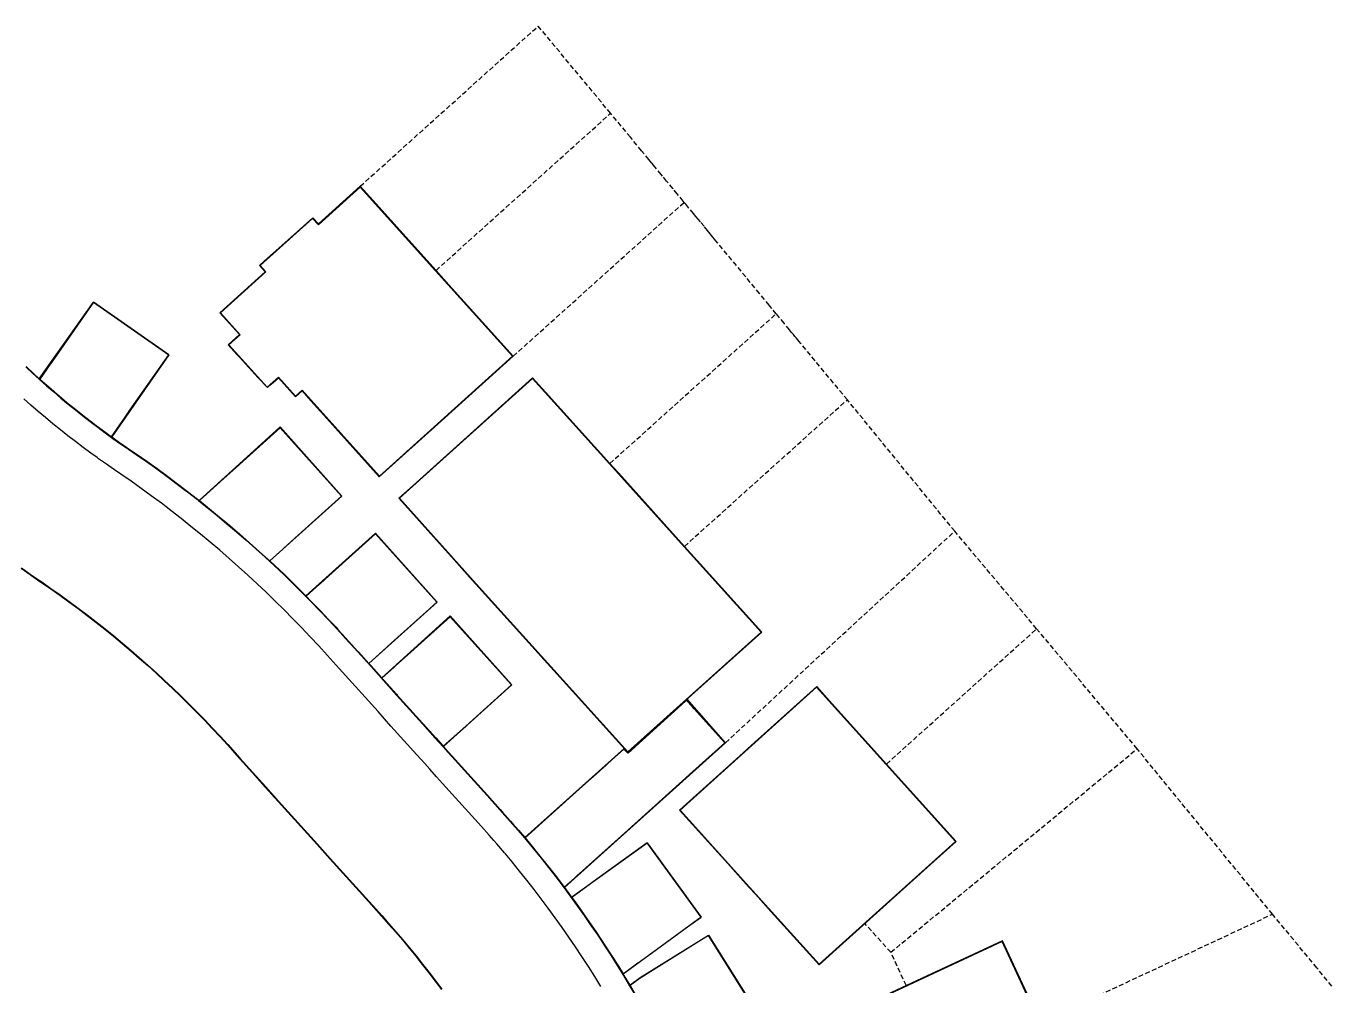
# Model space of a CAD drawing. Header units: metres. Extents: x 337936 to 338461, y 373266 to 374024.
# Drawn here: x 338348.5 to 338416.1, y 373499.6 to 373549.3 of the extents above; entities that cross this region are included whole.
import ezdxf

# ---------------------------------------------------------------- set-up
doc = ezdxf.new("R2010")
doc.units = ezdxf.units.M
doc.linetypes.add('DASHED2', pattern=[0.375, 0.25, -0.125])
for name, color, linetype in [('3D_LINES', 4, 'Continuous'), ('PLOTS EXTERNAL LEVEL', 3, 'Continuous'), ('PLOTS FFL', 1, 'Continuous')]:
    doc.layers.add(name, color=color, linetype=linetype)

msp = doc.modelspace()

# ---------------------------------------------------------------- linework, layer by layer
at = {"layer": '3D_LINES', "linetype": 'DASHED2'}
for points in [[(338365.839, 373540.962, 34.425), (338375.052, 373549.257, 33.745)], [(338378.799, 373544.742, 33.73), (338375.052, 373549.257, 33.745)], [(338369.762, 373536.605, 34.425), (338378.799, 373544.742, 33.73)], [(338382.608, 373540.132, 33.777), (338382.552, 373540.2, 33.778), (338382.25, 373540.565, 33.772), (338382.031, 373540.83, 33.77), (338382.017, 373540.848, 33.793), (338381.698, 373541.234, 33.766), (338381.483, 373541.495, 33.805), (338381.414, 373541.578, 33.806), (338381.023, 373542.05, 33.757), (338380.946, 373542.144, 33.812), (338380.924, 373542.171, 33.756), (338380.777, 373542.349, 33.811), (338380.403, 373542.801, 33.81), (338379.823, 373543.504, 33.806), (338378.799, 373544.742, 33.73)], [(338373.76, 373532.165, 34.425), (338382.608, 373540.132, 33.777), (338382.608, 373540.132, 33.777)], [(338387.374, 373534.364, 33.594), (338387.146, 373534.64, 33.584), (338387.074, 373534.726, 33.582), (338387.008, 373534.807, 33.608), (338386.509, 373535.411, 33.614), (338384.598, 373537.723, 33.723), (338384.336, 373538.04, 33.711), (338384.181, 373538.229, 33.747), (338384.091, 373538.337, 33.72), (338383.961, 373538.494, 33.749), (338383.817, 373538.669, 33.731), (338383.634, 373538.891, 33.752), (338383.447, 373539.116, 33.745), (338383.324, 373539.265, 33.759), (338383.217, 373539.395, 33.754), (338383.091, 373539.548, 33.764), (338382.852, 373539.837, 33.768), (338382.687, 373540.036, 33.775), (338382.608, 373540.132, 33.777)], [(338378.762, 373526.61, 34.35), (338387.374, 373534.364, 33.594)], [(338391.053, 373529.91, 33.851), (338388.653, 373532.815, 33.623), (338388.56, 373532.928, 33.677), (338388.494, 373533.007, 33.652), (338388.421, 373533.096, 33.667), (338388.42, 373533.098, 33.64), (338388.342, 373533.191, 33.632), (338388.258, 373533.293, 33.625), (338388.169, 373533.401, 33.621), (338388.064, 373533.528, 33.642), (338387.783, 373533.869, 33.608), (338387.374, 373534.364, 33.594)], [(338382.624, 373522.32, 34.35), (338391.053, 373529.91, 33.851)], [(338396.609, 373523.104, 33.853), (338391.053, 373529.91, 33.851)], [(338384.745, 373512.152, 34.205), (338396.609, 373523.104, 33.853), (338396.609, 373523.104, 33.853)], [(338400.852, 373518.049, 33.605), (338396.609, 373523.104, 33.853)], [(338393.076, 373511.048, 34.2), (338400.852, 373518.049, 33.605)], [(338406.053, 373511.835, 33.777), (338400.852, 373518.049, 33.605)], [(338393.301, 373501.3, 34.122), (338406.013, 373511.802, 33.778), (338406.053, 373511.835, 33.777)], [(338413.058, 373503.274, 33.712), (338406.053, 373511.835, 33.777)], [(338393.301, 373501.3, 34.122), (338391.963, 373502.786, 34.2)], [(338401.048, 373497.663, 34.125), (338413.058, 373503.274, 33.712)], [(338416.133, 373499.552, 33.594), (338415.353, 373500.497, 33.552), (338413.058, 373503.274, 33.712)], [(338394.107, 373499.572, 34.125), (338393.301, 373501.3, 34.122)]]:
    msp.add_polyline3d(points, dxfattribs=at)
at = {"layer": '3D_LINES', "linetype": 'Continuous'}
for points in [[(338349.229, 373531.002, 34.387), (338352.032, 373534.965, 34.463), (338355.928, 373532.232, 34.463), (338352.981, 373527.983, 34.441)], [(338357.498, 373524.701, 34.486), (338361.693, 373528.504, 34.55), (338364.891, 373524.915, 34.55), (338361.162, 373521.562, 34.505)], [(338363.031, 373519.755, 34.508), (338366.63, 373522.995, 34.423), (338369.824, 373519.434, 34.47), (338366.288, 373516.249, 34.499)], [(338366.95, 373515.514, 34.495), (338370.492, 373518.73, 34.423), (338373.685, 373515.144, 34.471), (338370.158, 373511.951, 34.46)], [(338376.408, 373504.656, 34.349), (338384.745, 373512.152, 34.205), (338382.758, 373514.4, 34.308)], [(338374.354, 373507.243, 34.388), (338379.494, 373511.856, 34.29)], [(338376.782, 373504.15, 34.341), (338380.69, 373506.972, 34.281), (338383.494, 373503.115, 34.328), (338379.445, 373500.175, 34.284)], [(338379.789, 373499.605, 34.277), (338380.325, 373499.997, 34.273), (338383.869, 373502.182, 34.3), (338386.397, 373498.142, 34.3), (338382.05, 373495.428, 34.22)]]:
    msp.add_polyline3d(points, dxfattribs=at)
for points in [[(338355.926, 373532.232, 34.463), (338352.035, 373534.956, 34.463), (338350.216, 373532.359, 34.432), (338349.802, 373531.768, 34.414), (338349.789, 373531.749, 34.413), (338349.251, 373530.981, 34.388), (338349.612, 373530.67, 34.394), (338349.967, 373530.364, 34.399), (338350.03, 373530.31, 34.399), (338350.384, 373530.005, 34.404), (338350.656, 373529.771, 34.408), (338350.744, 373529.701, 34.409), (338351.115, 373529.409, 34.415), (338351.484, 373529.117, 34.42), (338351.857, 373528.823, 34.425), (338351.913, 373528.779, 34.426), (338352.111, 373528.623, 34.428), (338352.669, 373528.212, 34.436), (338352.961, 373527.998, 34.44), (338353.51, 373528.782, 34.434), (338353.526, 373528.805, 34.434), (338353.92, 373529.367, 34.429), (338355.926, 373532.232, 34.463)], [(338364.872, 373524.92, 34.55), (338361.693, 373528.45, 34.55), (338359.254, 373526.254, 34.518), (338358.782, 373525.829, 34.512), (338357.515, 373524.688, 34.487), (338357.93, 373524.347, 34.49), (338358.46, 373523.911, 34.493), (338358.963, 373523.498, 34.496), (338359.236, 373523.274, 34.498), (338359.366, 373523.159, 34.499), (338359.455, 373523.081, 34.499), (338359.94, 373522.652, 34.501), (338360.455, 373522.197, 34.503), (338360.941, 373521.766, 34.505), (338361.152, 373521.571, 34.506), (338361.826, 373522.178, 34.512), (338361.884, 373522.231, 34.513), (338362.448, 373522.738, 34.518), (338364.872, 373524.92, 34.55)], [(338369.808, 373519.438, 34.47), (338366.63, 373522.968, 34.423), (338364.216, 373520.794, 34.463), (338363.76, 373520.384, 34.48), (338363.729, 373520.356, 34.482), (338363.046, 373519.741, 34.507), (338363.291, 373519.486, 34.508), (338363.765, 373518.99, 34.508), (338364.214, 373518.521, 34.507), (338364.586, 373518.132, 34.506), (338364.686, 373518.022, 34.506), (338365.102, 373517.566, 34.505), (338365.703, 373516.898, 34.502), (338365.743, 373516.854, 34.502), (338366.278, 373516.259, 34.499), (338367.01, 373516.918, 34.506), (338367.441, 373517.306, 34.51), (338369.245, 373518.931, 34.48), (338369.808, 373519.438, 34.47)], [(338373.671, 373515.148, 34.471), (338370.492, 373518.678, 34.423), (338368.132, 373516.553, 34.445), (338367.679, 373516.144, 34.464), (338367.591, 373516.066, 34.467), (338366.963, 373515.5, 34.494), (338367.064, 373515.387, 34.493), (338367.717, 373514.662, 34.488), (338367.757, 373514.617, 34.488), (338368.409, 373513.893, 34.482), (338369.062, 373513.168, 34.474), (338369.102, 373513.124, 34.475), (338369.754, 373512.399, 34.466), (338370.141, 373511.97, 34.461), (338370.861, 373512.618, 34.481), (338370.873, 373512.629, 34.481), (338371.303, 373513.016, 34.493), (338373.11, 373514.643, 34.476), (338373.671, 373515.148, 34.471)], [(338384.71, 373512.154, 34.206), (338383.129, 373513.909, 34.265), (338383.027, 373514.023, 34.276), (338382.736, 373514.346, 34.306), (338382.683, 373514.299, 34.305), (338381.933, 373513.623, 34.298), (338379.703, 373511.616, 34.277), (338379.667, 373511.627, 34.277), (338379.488, 373511.826, 34.291), (338378.84, 373511.243, 34.337), (338378.618, 373511.042, 34.356), (338378.548, 373510.979, 34.357), (338378.279, 373510.737, 34.36), (338378.01, 373510.495, 34.362), (338377.944, 373510.436, 34.363), (338377.871, 373510.37, 34.364), (338377.811, 373510.316, 34.365), (338377.175, 373509.743, 34.376), (338374.375, 373507.222, 34.388), (338374.823, 373506.669, 34.379), (338374.935, 373506.531, 34.377), (338375.206, 373506.198, 34.372), (338375.584, 373505.731, 34.365), (338375.623, 373505.684, 34.364), (338375.726, 373505.556, 34.362), (338375.995, 373505.206, 34.357), (338376.361, 373504.727, 34.349), (338376.402, 373504.674, 34.348), (338376.926, 373505.146, 34.34), (338377.108, 373505.31, 34.336), (338377.166, 373505.362, 34.336), (338377.857, 373505.984, 34.324), (338379.343, 373507.322, 34.298), (338383.058, 373510.667, 34.235), (338384.71, 373512.154, 34.206)], [(338380.689, 373506.966, 34.281), (338378.094, 373505.081, 34.286), (338377.572, 373504.701, 34.307), (338377.552, 373504.686, 34.308), (338376.798, 373504.139, 34.34), (338377.083, 373503.735, 34.334), (338377.432, 373503.239, 34.327), (338377.463, 373503.195, 34.327), (338378.033, 373502.385, 34.316), (338378.812, 373501.187, 34.299), (338378.846, 373501.135, 34.299), (338379.202, 373500.587, 34.291), (338379.446, 373500.192, 34.286), (338380.217, 373500.752, 34.315), (338380.234, 373500.764, 34.315), (338380.731, 373501.125, 34.334), (338382.785, 373502.617, 34.33), (338383.481, 373503.123, 34.328), (338380.689, 373506.966, 34.281)], [(338383.867, 373502.174, 34.3), (338383.088, 373501.687, 34.29), (338381.161, 373500.483, 34.267), (338380.599, 373500.132, 34.271), (338380.585, 373500.123, 34.271), (338380.333, 373499.966, 34.273), (338379.813, 373499.584, 34.276), (338380.412, 373498.535, 34.262), (338380.444, 373498.48, 34.261), (338380.853, 373497.763, 34.252), (338381.31, 373496.891, 34.24), (338381.588, 373496.36, 34.233), (338381.62, 373496.298, 34.232), (338381.848, 373495.863, 34.227), (338381.898, 373495.762, 34.225), (338382.056, 373495.441, 34.221), (338382.86, 373495.943, 34.246), (338382.881, 373495.956, 34.247), (338383.419, 373496.293, 34.264), (338386.384, 373498.146, 34.3), (338383.867, 373502.174, 34.3)]]:
    msp.add_polyline3d(points, close=True, dxfattribs=at)
at = {"layer": '3D_LINES'}
for points in [[(338348.525, 373531.615, 34.377), (338348.575, 373531.568, 34.377), (338348.575, 373531.568, 34.377), (338348.882, 373531.284, 34.382), (338349.218, 373530.977, 34.387), (338349.242, 373530.956, 34.387), (338349.606, 373530.632, 34.393), (338349.973, 373530.313, 34.398), (338350.345, 373529.998, 34.404), (338350.719, 373529.687, 34.409), (338351.097, 373529.38, 34.414), (338351.479, 373529.077, 34.42), (338351.864, 373528.779, 34.425), (338352.253, 373528.485, 34.431), (338352.644, 373528.196, 34.436), (338352.967, 373527.963, 34.441), (338353.039, 373527.911, 34.441), (338353.437, 373527.631, 34.447), (338353.682, 373527.462, 34.45), (338353.682, 373527.462, 34.45), (338353.839, 373527.355, 34.452), (338353.839, 373527.355, 34.452), (338354.235, 373527.084, 34.457), (338354.774, 373526.707, 34.462), (338355.31, 373526.325, 34.468), (338355.841, 373525.937, 34.473), (338356.368, 373525.543, 34.478), (338356.731, 373525.267, 34.481), (338356.891, 373525.144, 34.482), (338357.41, 373524.739, 34.486), (338357.476, 373524.687, 34.486), (338357.476, 373524.687, 34.486), (338357.924, 373524.329, 34.49), (338358.434, 373523.913, 34.493), (338358.94, 373523.492, 34.496), (338359.441, 373523.065, 34.499), (338359.938, 373522.634, 34.501), (338360.43, 373522.197, 34.503), (338360.917, 373521.754, 34.505), (338361.399, 373521.307, 34.506), (338361.877, 373520.855, 34.507), (338362.35, 373520.397, 34.508), (338362.818, 373519.935, 34.508), (338363.281, 373519.467, 34.508), (338363.739, 373518.995, 34.508), (338364.193, 373518.518, 34.507), (338364.641, 373518.036, 34.506), (338365.083, 373517.549, 34.505), (338365.711, 373516.853, 34.502), (338366.38, 373516.11, 34.499), (338367.049, 373515.366, 34.494), (338367.718, 373514.623, 34.488), (338368.387, 373513.88, 34.482), (338369.056, 373513.137, 34.474), (338369.725, 373512.394, 34.466), (338370.139, 373511.934, 34.46), (338370.139, 373511.934, 34.46), (338370.394, 373511.651, 34.457), (338370.751, 373511.255, 34.451), (338370.751, 373511.255, 34.451), (338371.064, 373510.908, 34.447), (338371.733, 373510.164, 34.436), (338372.402, 373509.421, 34.424), (338373.071, 373508.678, 34.411), (338373.194, 373508.542, 34.409), (338373.604, 373508.078, 34.401), (338373.723, 373507.942, 34.399), (338373.723, 373507.942, 34.399), (338374.01, 373507.609, 34.394), (338374.338, 373507.223, 34.388), (338374.338, 373507.223, 34.388), (338374.411, 373507.136, 34.387), (338374.806, 373506.659, 34.379), (338375.197, 373506.178, 34.372), (338375.582, 373505.692, 34.365), (338375.962, 373505.203, 34.357), (338376.337, 373504.709, 34.35), (338376.706, 373504.212, 34.342), (338377.07, 373503.71, 34.335), (338377.429, 373503.205, 34.328), (338377.782, 373502.696, 34.32), (338378.13, 373502.183, 34.313), (338378.472, 373501.666, 34.306), (338378.809, 373501.146, 34.298), (338379.14, 373500.622, 34.291), (338379.465, 373500.094, 34.283), (338379.785, 373499.563, 34.276), (338380.099, 373499.029, 34.269)], [(338348.542, 373531.633, 34.377), (338348.592, 373531.587, 34.377), (338348.898, 373531.302, 34.382), (338349.229, 373531.002, 34.387)], [(338378.296, 373499.537, 34.135), (338377.975, 373500.055, 34.143), (338377.648, 373500.569, 34.15), (338377.316, 373501.08, 34.157), (338376.978, 373501.587, 34.165), (338376.635, 373502.091, 34.172), (338376.286, 373502.59, 34.18), (338375.932, 373503.086, 34.187), (338375.573, 373503.579, 34.194), (338375.208, 373504.067, 34.202), (338374.838, 373504.551, 34.209), (338374.463, 373505.031, 34.217), (338374.083, 373505.508, 34.224), (338373.698, 373505.98, 34.231), (338373.354, 373506.392, 34.238), (338373.306, 373506.449, 34.247), (338372.912, 373506.91, 34.32), (338372.751, 373507.097, 34.349), (338372.51, 373507.371, 34.354), (338372.115, 373507.815, 34.361), (338371.445, 373508.559, 34.374), (338370.776, 373509.303, 34.386), (338370.106, 373510.046, 34.397), (338369.793, 373510.393, 34.401), (338369.437, 373510.789, 34.348), (338369.182, 373511.073, 34.31), (338368.768, 373511.532, 34.316), (338368.099, 373512.275, 34.324), (338367.43, 373513.018, 34.332), (338366.761, 373513.762, 34.338), (338366.092, 373514.505, 34.344), (338365.422, 373515.248, 34.349), (338364.753, 373515.991, 34.352), (338364.125, 373516.689, 34.355), (338363.69, 373517.166, 34.356), (338363.249, 373517.641, 34.357), (338362.803, 373518.11, 34.358), (338362.352, 373518.575, 34.358), (338361.897, 373519.035, 34.358), (338361.436, 373519.49, 34.358), (338360.97, 373519.94, 34.357), (338360.5, 373520.385, 34.356), (338360.025, 373520.825, 34.355), (338359.545, 373521.26, 34.353), (338359.061, 373521.69, 34.351), (338358.572, 373522.114, 34.349), (338358.078, 373522.534, 34.346), (338357.58, 373522.948, 34.343), (338357.078, 373523.356, 34.339), (338356.678, 373523.676, 34.336), (338356.57, 373523.761, 34.35), (338356.062, 373524.157, 34.416), (338355.946, 373524.245, 34.431), (338355.545, 373524.55, 34.427), (338355.026, 373524.937, 34.422), (338354.503, 373525.319, 34.417), (338353.976, 373525.694, 34.412), (338353.445, 373526.064, 34.406), (338353.117, 373526.288, 34.402), (338352.954, 373526.399, 34.4), (338352.706, 373526.57, 34.363), (338352.298, 373526.858, 34.303), (338352.218, 373526.915, 34.291), (338351.896, 373527.147, 34.286), (338351.496, 373527.443, 34.281), (338351.1, 373527.742, 34.276), (338350.706, 373528.047, 34.27), (338350.317, 373528.355, 34.265), (338349.93, 373528.668, 34.259), (338349.548, 373528.985, 34.254), (338349.168, 373529.306, 34.249), (338348.793, 373529.632, 34.243), (338348.42, 373529.963, 34.238)], [(338352.981, 373527.983, 34.441), (338353.054, 373527.932, 34.441), (338353.452, 373527.651, 34.447), (338353.696, 373527.482, 34.45), (338353.853, 373527.376, 34.452), (338354.249, 373527.104, 34.457), (338354.789, 373526.728, 34.462), (338355.324, 373526.345, 34.468), (338355.856, 373525.957, 34.473), (338356.383, 373525.563, 34.478), (338356.746, 373525.287, 34.481), (338356.907, 373525.163, 34.482), (338357.425, 373524.758, 34.486), (338357.492, 373524.706, 34.486), (338357.498, 373524.701, 34.486)], [(338348.288, 373521.183, 34.392), (338348.748, 373520.859, 34.397), (338349.209, 373520.542, 34.402), (338349.337, 373520.455, 34.404), (338349.817, 373520.123, 34.41), (338350.293, 373519.787, 34.416), (338350.765, 373519.445, 34.421), (338351.233, 373519.099, 34.426), (338351.697, 373518.747, 34.43), (338352.158, 373518.39, 34.435), (338352.614, 373518.029, 34.439), (338353.067, 373517.662, 34.442), (338353.516, 373517.291, 34.445), (338353.961, 373516.914, 34.448), (338354.401, 373516.533, 34.451), (338354.838, 373516.147, 34.453), (338355.27, 373515.757, 34.455), (338355.698, 373515.361, 34.456), (338356.121, 373514.962, 34.457), (338356.541, 373514.557, 34.458), (338356.955, 373514.148, 34.458), (338357.366, 373513.735, 34.458), (338357.772, 373513.317, 34.458), (338358.173, 373512.895, 34.457), (338358.57, 373512.468, 34.456), (338358.963, 373512.036, 34.455), (338359.589, 373511.341, 34.452), (338360.258, 373510.598, 34.449), (338360.927, 373509.855, 34.444), (338361.597, 373509.112, 34.438), (338362.266, 373508.369, 34.432), (338362.935, 373507.625, 34.424), (338363.604, 373506.882, 34.416), (338364.273, 373506.139, 34.407), (338364.942, 373505.396, 34.397), (338365.611, 373504.653, 34.386), (338366.281, 373503.91, 34.374), (338366.948, 373503.168, 34.361), (338367.309, 373502.763, 34.353), (338367.667, 373502.353, 34.346), (338368.02, 373501.938, 34.338), (338368.368, 373501.52, 34.331), (338368.712, 373501.098, 34.323), (338369.051, 373500.673, 34.316), (338369.385, 373500.243, 34.308), (338369.715, 373499.81, 34.301), (338370.039, 373499.374, 34.293)], [(338348.302, 373521.203, 34.392), (338348.762, 373520.88, 34.397), (338349.223, 373520.563, 34.402), (338349.351, 373520.476, 34.404), (338349.831, 373520.144, 34.41), (338350.307, 373519.807, 34.416), (338350.779, 373519.465, 34.421), (338351.248, 373519.119, 34.426), (338351.712, 373518.767, 34.43), (338352.173, 373518.41, 34.435), (338352.63, 373518.048, 34.439), (338353.083, 373517.681, 34.442), (338353.532, 373517.31, 34.445), (338353.977, 373516.933, 34.448), (338354.418, 373516.552, 34.451), (338354.854, 373516.166, 34.453), (338355.287, 373515.775, 34.455), (338355.715, 373515.38, 34.456), (338356.139, 373514.98, 34.457), (338356.558, 373514.575, 34.458), (338356.973, 373514.166, 34.458), (338357.384, 373513.752, 34.458), (338357.79, 373513.334, 34.458), (338358.191, 373512.912, 34.457), (338358.588, 373512.485, 34.456), (338358.982, 373512.053, 34.455), (338359.608, 373511.358, 34.452), (338360.277, 373510.615, 34.449), (338360.946, 373509.872, 34.444), (338361.615, 373509.128, 34.438), (338362.284, 373508.385, 34.432), (338362.953, 373507.642, 34.424), (338363.623, 373506.899, 34.416), (338364.292, 373506.156, 34.407), (338364.961, 373505.413, 34.397), (338365.63, 373504.67, 34.386), (338366.299, 373503.926, 34.374), (338366.967, 373503.185, 34.361), (338367.328, 373502.779, 34.353), (338367.686, 373502.369, 34.346), (338368.039, 373501.954, 34.338), (338368.387, 373501.536, 34.331), (338368.731, 373501.114, 34.323), (338369.07, 373500.688, 34.316), (338369.405, 373500.259, 34.308), (338369.735, 373499.825, 34.301), (338370.06, 373499.389, 34.293)], [(338361.162, 373521.562, 34.505), (338361.416, 373521.325, 34.506), (338361.894, 373520.873, 34.507), (338362.368, 373520.415, 34.508), (338362.836, 373519.952, 34.508), (338363.031, 373519.755, 34.508)], [(338366.288, 373516.249, 34.499), (338366.398, 373516.126, 34.499), (338366.95, 373515.514, 34.495)], [(338370.158, 373511.951, 34.46), (338370.413, 373511.667, 34.457), (338370.769, 373511.272, 34.451), (338371.082, 373510.924, 34.447), (338371.751, 373510.181, 34.436), (338372.42, 373509.438, 34.424), (338373.09, 373508.695, 34.411), (338373.212, 373508.558, 34.409), (338373.623, 373508.094, 34.401), (338373.741, 373507.958, 34.399), (338374.029, 373507.625, 34.394), (338374.354, 373507.243, 34.388)], [(338376.408, 373504.656, 34.349), (338376.726, 373504.227, 34.342), (338376.782, 373504.15, 34.341)], [(338379.445, 373500.175, 34.284), (338379.487, 373500.107, 34.283), (338379.789, 373499.605, 34.277)]]:
    msp.add_polyline3d(points, dxfattribs=at)
at = {"layer": 'PLOTS EXTERNAL LEVEL', "linetype": 'Continuous'}
for points in [[(338369.762, 373536.605, 34.425), (338366.508, 373540.219, 34.425), (338365.839, 373540.962, 34.425), (338363.672, 373539.011, 34.504), (338363.378, 373539.338, 34.516), (338361.779, 373537.898, 34.575), (338360.887, 373537.095, 34.575), (338360.626, 373536.86, 34.562), (338360.921, 373536.533, 34.545), (338358.573, 373534.419, 34.425), (338359.597, 373533.281, 34.425), (338359.012, 373532.754, 34.434), (338359.46, 373532.256, 34.433), (338359.582, 373532.121, 34.43), (338360.549, 373531.047, 34.455), (338361.045, 373530.544, 34.454), (338361.234, 373530.715, 34.456), (338361.606, 373531.05, 34.425), (338362.495, 373530.062, 34.425), (338362.83, 373530.364, 34.425), (338363.29, 373529.853, 34.575), (338363.959, 373529.11, 34.575), (338366.828, 373525.923, 34.425), (338370.044, 373528.819, 34.425), (338373.76, 373532.165, 34.425), (338370.431, 373535.862, 34.425), (338369.762, 373536.605, 34.425)], [(338382.624, 373522.32, 34.35), (338379.375, 373525.929, 34.35), (338378.762, 373526.61, 34.35), (338375.433, 373530.307, 34.35), (338374.764, 373531.05, 34.35), (338371.548, 373528.154, 34.35), (338368.575, 373525.478, 34.35), (338367.832, 373524.809, 34.35), (338370.701, 373521.622, 34.5), (338371.504, 373520.73, 34.5), (338371.83, 373520.368, 34.35), (338374.564, 373517.332, 34.5), (338375.366, 373516.441, 34.5), (338375.692, 373516.079, 34.35), (338376.019, 373515.716, 34.5), (338376.821, 373514.825, 34.5), (338379.691, 373511.638, 34.275), (338382.663, 373514.315, 34.307), (338385.636, 373516.991, 34.339), (338386.622, 373517.88, 34.35), (338383.277, 373521.595, 34.35), (338382.624, 373522.32, 34.35)], [(338396.686, 373507.039, 34.2), (338394.009, 373510.011, 34.2), (338393.076, 373511.048, 34.2), (338390.135, 373514.314, 34.2), (338389.466, 373515.057, 34.2), (338386.083, 373512.011, 34.2), (338385.471, 373511.46, 34.2), (338382.367, 373508.666, 34.275), (338384.86, 373505.897, 34.35), (338385.663, 373505.005, 34.35), (338385.977, 373504.656, 34.2), (338386.291, 373504.308, 34.35), (338387.094, 373503.416, 34.35), (338389.587, 373500.647, 34.2), (338392.56, 373503.324, 34.2), (338395.532, 373506, 34.2), (338396.686, 373507.039, 34.2)], [(338401.048, 373497.663, 34.125), (338399.077, 373501.89, 34.125), (338395.155, 373500.061, 34.125), (338391.53, 373498.37, 34.125), (338390.623, 373497.948, 34.125), (338391.186, 373496.741, 34.188), (338391.609, 373495.834, 34.237), (338391.749, 373495.534, 34.252), (338391.946, 373495.111, 34.275), (338392.479, 373493.968, 34.275), (338392.594, 373493.721, 34.125), (338392.595, 373493.72, 34.142), (338392.709, 373493.474, 34.275), (338393.233, 373492.351, 34.275), (338393.297, 373492.213, 34.268), (338393.32, 373492.166, 34.268), (338393.728, 373491.29, 34.221), (338393.959, 373490.795, 34.193), (338394.565, 373489.494, 34.125), (338398.487, 373491.323, 34.125), (338402.113, 373493.013, 34.125), (338403.019, 373493.436, 34.125), (338401.048, 373497.663, 34.125)]]:
    msp.add_polyline3d(points, close=True, dxfattribs=at)
at = {"layer": 'PLOTS FFL', "linetype": 'Continuous'}
for points, elevation in [([(338369.743, 373536.588), (338365.837, 373540.926), (338363.671, 373538.975), (338363.376, 373539.302), (338360.662, 373536.858), (338360.956, 373536.531), (338358.608, 373534.417), (338359.632, 373533.279), (338359.047, 373532.752), (338361.023, 373530.558), (338361.608, 373531.085), (338362.497, 373530.098), (338362.832, 373530.399), (338366.83, 373525.959), (338373.725, 373532.167)], 34.575), ([(338382.606, 373522.303), (338378.743, 373526.593), (338374.762, 373531.015), (338367.867, 373524.807), (338371.849, 373520.385), (338375.711, 373516.095), (338379.692, 373511.674), (338386.587, 373517.881)], 34.5), ([(338396.65, 373507.041), (338393.057, 373511.031), (338389.464, 373515.022), (338382.402, 373508.664), (338385.996, 373504.673), (338389.589, 373500.682)], 34.35), ([(338401.025, 373497.652), (338399.065, 373501.856), (338390.657, 373497.935), (338392.617, 373493.731), (338394.577, 373489.527), (338402.986, 373493.448)], 34.275)]:
    msp.add_lwpolyline(points, close=True, dxfattribs=dict(at, elevation=elevation))

doc.saveas('drawing.dxf')
